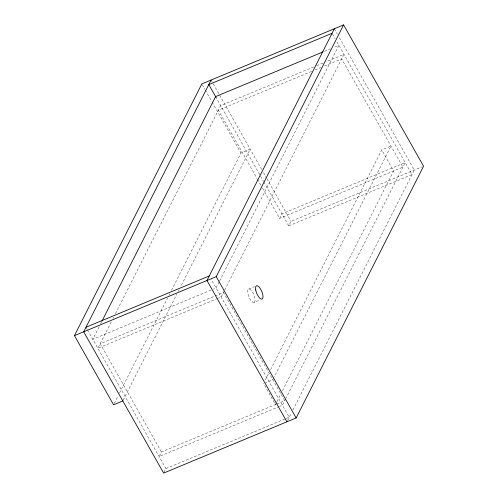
<?xml version="1.0" encoding="UTF-8"?>
<svg xmlns="http://www.w3.org/2000/svg" width="498" height="498" viewBox="0 0 498 498"><rect width="100%" height="100%" fill="white"/><g stroke="black" fill="none" stroke-linecap="round" stroke-linejoin="round"><path stroke-width="0.37" stroke-dasharray="2.49 1.87" d="M99.108 326.794L92.796 339.275L212.484 289.469M100.515 324.024L101.567 321.945M111.228 321.951L97.894 348.295L217.589 298.489M112.984 318.483L113.687 317.095M115.436 313.628L220.695 105.632L313.871 66.863M114.266 403.405L118.132 395.773M119.532 393.003L167.614 297.991M169.021 295.214L169.718 293.826M171.474 290.359L240.964 153.042L250.214 149.195L180.724 286.512M123.162 400.249L176.858 294.137M178.265 291.367L178.969 289.979M219.226 281.737L216.07 287.981L213.2 289.17M219.574 281.046L338.87 45.318L333.853 47.403M224.33 290.757L221.174 297.001L218.305 298.19M224.679 290.066L343.969 54.338L326.053 61.796M276.104 404.264L161.433 451.985L159.13 456.529L278.824 406.723M262.409 187.97L279.633 218.41L281.93 213.866L405.204 162.572L286.107 397.914M163.966 472.453L165.934 468.556L285.628 418.75M263.872 181.944L288.734 225.893L291.037 221.349L422.136 166.799M265.31 380.024L268.814 373.095M270.57 369.628L381.754 149.917L390.998 146.07L274.205 376.868M273.85 377.565L272.798 379.644L265.689 382.601M276.514 402.452L275.462 404.532L263.554 383.491M276.863 401.762L281.071 393.445M282.478 390.675L393.663 170.963L381.754 149.917M285.759 398.605L282.41 405.235L279.54 406.424M287.57 420.505L291.473 412.786M292.88 410.016L414.311 170.055L338.957 36.858M324.534 51.282L330.267 48.897M316.734 65.674L323.183 62.985M311.567 71.407L218.398 110.183L257.049 178.502M315.153 69.919L320.886 67.535M324.472 66.041L341.672 58.882L402.907 167.116L279.633 218.41M288.734 225.893L412.008 174.599L336.654 41.409M248.608 289.077L254.54 286.605M254.111 302.392A7.202 2.708 67.4 0 0 252.169 291.535A7.202 2.708 67.4 0 0 247.805 293.272A7.202 2.708 67.4 0 0 254.111 302.392L260.049 299.921M276.826 403.965L284.707 400.685L223.471 292.457L100.198 343.751L161.433 451.985M286.344 418.451L289.214 417.256L211.177 279.334M334.363 28.747L337.426 34.157M332.446 33.97L335.123 38.701M211.09 80.041L261.967 169.961M263.492 172.669L266.555 178.079M266.934 178.751L291.037 221.349M215.59 96.612L263.492 181.272M257.435 179.18L260.877 185.268M202.225 84.56L204.883 89.26M205.263 89.933L211.718 101.343M212.098 102.015L240.964 153.042M85.992 327.248L87.138 329.278M87.517 329.956L165.934 468.556"/><path stroke-width="0.75" d="M122.813 400.946L113.569 404.793L74.445 335.646L201.846 83.888L343.608 24.9L423.555 166.201L296.154 417.959L163.637 473.1L83.689 331.799L211.09 80.041M101.916 321.247L215.59 96.612L323.102 51.879M334.363 28.747L206.963 280.499L286.91 421.806M74.445 335.646L216.213 276.651L343.608 24.9M332.066 33.291L208.786 84.592L216.057 97.434M85.992 327.248L209.266 275.954M216.213 276.651L296.154 417.959M255.717 289.979A7.202 2.708 67.4 0 0 262.029 299.099A7.202 2.708 67.4 0 0 260.081 288.242A7.202 2.708 67.4 0 0 255.717 289.979"/></g></svg>
